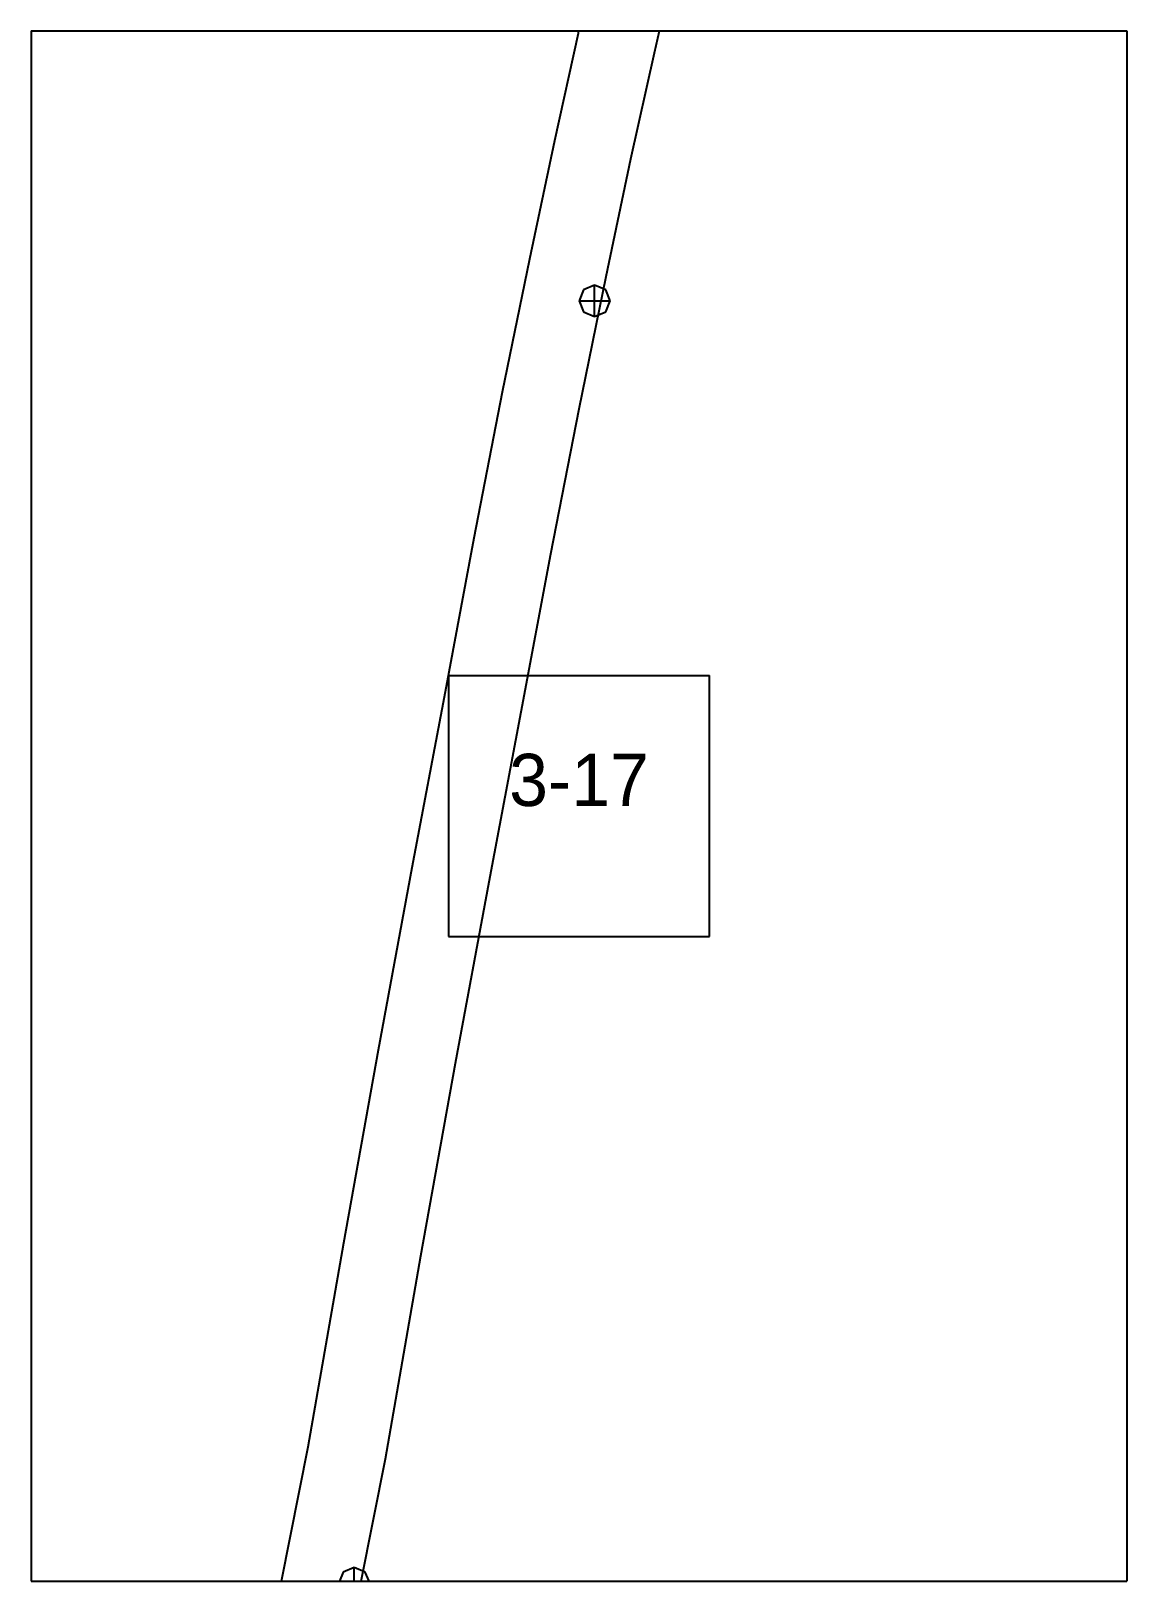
# Paper-space layout 'Plan 3-17' of a CAD drawing. Header units: metres, sheet in millimetres. Extents: x 0 to 210, y 0 to 297.
# The model-space entities are those that its viewports show. They can reach past a viewport. Long polylines and large blocks are cut down to what shows.
import ezdxf
from ezdxf.enums import TextEntityAlignment as Align

# ---------------------------------------------------------------- set-up
doc = ezdxf.new("R2010")
doc.units = ezdxf.units.M
for name, color, linetype in [('default', 7, 'Continuous'), ('TEXTLAYER', 7, 'Continuous'), ('VIEWPORTS', 7, 'Continuous')]:
    doc.layers.add(name, color=color, linetype=linetype)

msp = doc.modelspace()

# ---------------------------------------------------------------- linework, layer by layer
at = {"color": 9}
for p, q in [((3360, -297), (3360, -594)), ((3360, -297), (3360, -594)), ((3570, -297), (3570, -594)), ((3570, -297), (3570, -594)), ((3150, -594), (3360, -594)), ((3150, -594), (3360, -594)), ((3360, -594), (3570, -594)), ((3360, -594), (3360, -891)), ((3360, -594), (3570, -594)), ((3360, -594), (3360, -891)), ((3570, -594), (3780, -594)), ((3570, -594), (3570, -891)), ((3570, -594), (3780, -594)), ((3570, -594), (3570, -891)), ((3440, -717.5), (3490, -717.5)), ((3440, -717.5), (3440, -767.5)), ((3490, -767.5), (3490, -717.5)), ((3440, -767.5), (3490, -767.5)), ((3150, -891), (3360, -891)), ((3150, -891), (3360, -891)), ((3360, -891), (3570, -891)), ((3360, -891), (3360, -1188)), ((3360, -891), (3570, -891)), ((3360, -891), (3360, -1188)), ((3570, -891), (3780, -891)), ((3570, -891), (3570, -1188)), ((3570, -891), (3780, -891)), ((3570, -891), (3570, -1188))]:
    msp.add_line(p, q, dxfattribs=at)
at = {"layer": 'default', "color": 7, "linetype": 'Continuous'}
for p, q in [((3464.9, -594.42), (3468.92, -577.01)), ((3479.46, -598.18), (3483.43, -580.99)), ((3460.35, -614.96), (3464.9, -594.42)), ((3474.95, -618.51), (3479.46, -598.18)), ((3455.55, -637.66), (3460.35, -614.96)), ((3470.18, -641.03), (3474.95, -618.51)), ((3450.37, -663.16), (3455.55, -637.66)), ((3465.03, -666.37), (3470.18, -641.03)), ((3465.88, -643.59), (3465, -645.71)), ((3468, -642.71), (3465.88, -643.59)), ((3470.12, -643.59), (3468, -642.71)), ((3468, -648.71), (3468, -642.71)), ((3471, -645.71), (3470.12, -643.59)), ((3465, -645.71), (3465.88, -647.83)), ((3465, -645.71), (3471, -645.71)), ((3470.12, -647.83), (3471, -645.71)), ((3465.88, -647.83), (3468, -648.71)), ((3468, -648.71), (3470.12, -647.83)), ((3444.92, -691.14), (3450.37, -663.16)), ((3459.61, -694.19), (3465.03, -666.37)), ((3439.2, -721.56), (3444.92, -691.14)), ((3453.92, -724.46), (3459.61, -694.19)), ((3433.06, -754.29), (3439.2, -721.56)), ((3447.8, -757.03), (3453.92, -724.46)), ((3426.59, -789.19), (3433.06, -754.29)), ((3441.35, -791.79), (3447.8, -757.03)), ((3419.92, -826.22), (3426.59, -789.19)), ((3434.72, -828.67), (3441.35, -791.79)), ((3413.09, -865.32), (3419.92, -826.22)), ((3427.91, -867.62), (3434.72, -828.67)), ((3404.93, -906.3), (3413.09, -865.32)), ((3419.77, -908.45), (3427.91, -867.62)), ((3419.82, -889.3), (3418.94, -891.42)), ((3421.94, -888.42), (3419.82, -889.3)), ((3424.06, -889.3), (3421.94, -888.42)), ((3421.94, -894.42), (3421.94, -888.42)), ((3424.94, -891.42), (3424.06, -889.3)), ((3418.94, -891.42), (3419.82, -893.54)), ((3418.94, -891.42), (3424.94, -891.42)), ((3424.06, -893.54), (3424.94, -891.42))]:
    msp.add_line(p, q, dxfattribs=at)

# ---------------------------------------------------------------- texts
at = {"layer": 'TEXTLAYER', "color": 1}
msp.add_text('3-17', height=10, dxfattribs=at).set_placement((3465, -742.5), align=Align.CENTER)

psp = doc.layouts.new('Plan 3-17')

# ---------------------------------------------------------------- viewports
at = {"layer": 'VIEWPORTS'}
psp.add_viewport(center=(105, 148.5), size=(210, 297), view_center_point=(3465, -742.5), view_height=297, dxfattribs=at)

doc.saveas('drawing.dxf')
